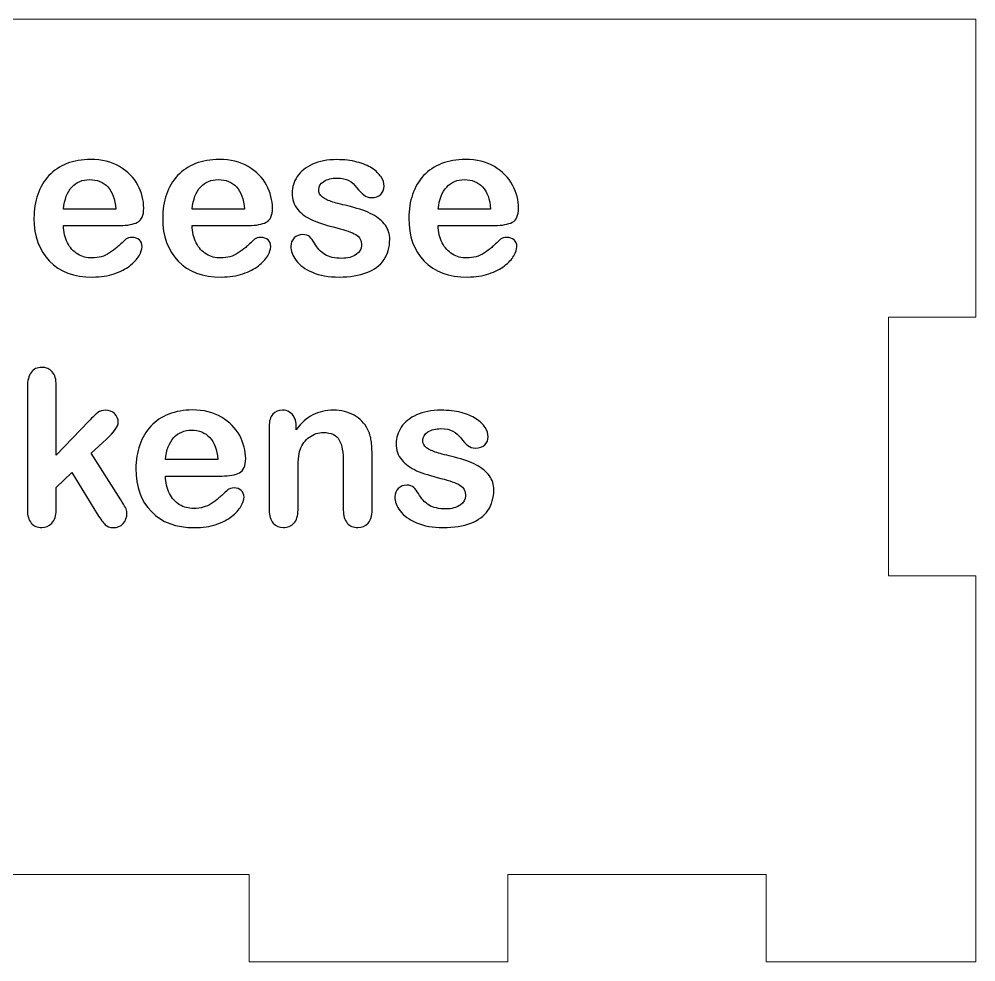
# Model space of a CAD drawing. Header units: inches. Extents: x -11.2 to 11.8, y -8.6 to 8.5.
# Drawn here: x -7.6 to -6.231, y 0.736 to 2.086 of the extents above; entities that cross this region are included whole.
import ezdxf

# ---------------------------------------------------------------- set-up
doc = ezdxf.new("R2010")
doc.units = ezdxf.units.IN
doc.header["$MEASUREMENT"] = 0
doc.layers.add('Tiny token holder', color=7, linetype='Continuous')

msp = doc.modelspace()

# ---------------------------------------------------------------- linework, layer by layer
at = {"layer": 'Tiny token holder', "color": 240, "lineweight": 9}
msp.add_open_spline([(-8.3805, 0.8611), (-8.3805, 0.8611), (-8.0105, 0.8611), (-8.0105, 0.8611), (-8.0105, 0.8611), (-8.0105, 0.8611), (-8.0105, 0.7361), (-8.0105, 0.7361), (-8.0105, 0.7361), (-8.0105, 0.7361), (-7.6405, 0.7361), (-7.6405, 0.7361), (-7.6405, 0.7361), (-7.6405, 0.7361), (-7.6405, 0.8611), (-7.6405, 0.8611), (-7.6405, 0.8611), (-7.6405, 0.8611), (-7.2705, 0.8611), (-7.2705, 0.8611), (-7.2705, 0.8611), (-7.2705, 0.8611), (-7.2705, 0.7361), (-7.2705, 0.7361), (-7.2705, 0.7361), (-7.2705, 0.7361), (-6.9005, 0.7361), (-6.9005, 0.7361), (-6.9005, 0.7361), (-6.9005, 0.7361), (-6.9005, 0.8611), (-6.9005, 0.8611), (-6.9005, 0.8611), (-6.9005, 0.8611), (-6.5305, 0.8611), (-6.5305, 0.8611), (-6.5305, 0.8611), (-6.5305, 0.8611), (-6.5305, 0.7361), (-6.5305, 0.7361), (-6.5305, 0.7361), (-6.5305, 0.7361), (-6.3555, 0.7361), (-6.3555, 0.7361), (-6.3555, 0.7361), (-6.3555, 0.7361), (-6.2305, 0.7361), (-6.2305, 0.7361), (-6.2305, 0.7361), (-6.2305, 0.7361), (-6.2305, 0.8611), (-6.2305, 0.8611), (-6.2305, 0.8611), (-6.2305, 0.8611), (-6.2305, 1.2891), (-6.2305, 1.2891), (-6.2305, 1.2891), (-6.2305, 1.2891), (-6.3555, 1.2891), (-6.3555, 1.2891), (-6.3555, 1.2891), (-6.3555, 1.2891), (-6.3555, 1.6591), (-6.3555, 1.6591), (-6.3555, 1.6591), (-6.3555, 1.6591), (-6.2305, 1.6591), (-6.2305, 1.6591), (-6.2305, 1.6591), (-6.2305, 1.6591), (-6.2305, 2.0861), (-6.2305, 2.0861), (-6.2305, 2.0861), (-6.2305, 2.0861), (-6.3555, 2.0861), (-6.3555, 2.0861), (-6.3555, 2.0861), (-6.3555, 2.0861), (-8.5555, 2.0861), (-8.5555, 2.0861), (-8.5555, 2.0861), (-8.5555, 2.0861), (-8.6805, 2.0861), (-8.6805, 2.0861), (-8.6805, 2.0861), (-8.6805, 2.0861), (-8.6805, 1.6591), (-8.6805, 1.6591), (-8.6805, 1.6591), (-8.6805, 1.6591), (-8.5555, 1.6591), (-8.5555, 1.6591), (-8.5555, 1.6591), (-8.5555, 1.6591), (-8.5555, 1.2891), (-8.5555, 1.2891), (-8.5555, 1.2891), (-8.5555, 1.2891), (-8.6805, 1.2891), (-8.6805, 1.2891), (-8.6805, 1.2891), (-8.6805, 1.2891), (-8.6805, 0.8611), (-8.6805, 0.8611), (-8.6805, 0.8611), (-8.6805, 0.8611), (-8.6805, 0.7361), (-8.6805, 0.7361), (-8.6805, 0.7361), (-8.6805, 0.7361), (-8.5555, 0.7361), (-8.5555, 0.7361), (-8.5555, 0.7361), (-8.5555, 0.7361), (-8.3805, 0.7361), (-8.3805, 0.7361), (-8.3805, 0.7361), (-8.3805, 0.7361), (-8.3805, 0.8611), (-8.3805, 0.8611)], degree=3, knots=[0, 0, 0, 0, 0.032258, 0.032258, 0.032258, 0.032258, 0.064516, 0.064516, 0.064516, 0.064516, 0.096774, 0.096774, 0.096774, 0.096774, 0.129032, 0.129032, 0.129032, 0.129032, 0.16129, 0.16129, 0.16129, 0.16129, 0.193548, 0.193548, 0.193548, 0.193548, 0.225806, 0.225806, 0.225806, 0.225806, 0.258065, 0.258065, 0.258065, 0.258065, 0.290323, 0.290323, 0.290323, 0.290323, 0.322581, 0.322581, 0.322581, 0.322581, 0.354839, 0.354839, 0.354839, 0.354839, 0.387097, 0.387097, 0.387097, 0.387097, 0.419355, 0.419355, 0.419355, 0.419355, 0.451613, 0.451613, 0.451613, 0.451613, 0.483871, 0.483871, 0.483871, 0.483871, 0.516129, 0.516129, 0.516129, 0.516129, 0.548387, 0.548387, 0.548387, 0.548387, 0.580645, 0.580645, 0.580645, 0.580645, 0.612903, 0.612903, 0.612903, 0.612903, 0.645161, 0.645161, 0.645161, 0.645161, 0.677419, 0.677419, 0.677419, 0.677419, 0.709677, 0.709677, 0.709677, 0.709677, 0.741935, 0.741935, 0.741935, 0.741935, 0.774194, 0.774194, 0.774194, 0.774194, 0.806452, 0.806452, 0.806452, 0.806452, 0.83871, 0.83871, 0.83871, 0.83871, 0.870968, 0.870968, 0.870968, 0.870968, 0.903226, 0.903226, 0.903226, 0.903226, 0.935484, 0.935484, 0.935484, 0.935484, 1, 1, 1, 1], dxfattribs=at)
at = {"layer": 'Tiny token holder', "color": 250}
for points, knots in [([(-7.4555, 1.7906), (-7.4555, 1.7906), (-7.5364, 1.7906), (-7.5364, 1.7906), (-7.5364, 1.7906), (-7.5363, 1.7812), (-7.5344, 1.7729), (-7.5307, 1.7658), (-7.5307, 1.7658), (-7.527, 1.7586), (-7.5221, 1.7532), (-7.516, 1.7496), (-7.516, 1.7496), (-7.5099, 1.7459), (-7.5032, 1.7441), (-7.4958, 1.7441), (-7.4958, 1.7441), (-7.4909, 1.7441), (-7.4864, 1.7447), (-7.4823, 1.7459), (-7.4823, 1.7459), (-7.4782, 1.747), (-7.4742, 1.7488), (-7.4704, 1.7513), (-7.4704, 1.7513), (-7.4665, 1.7538), (-7.463, 1.7564), (-7.4598, 1.7592), (-7.4598, 1.7592), (-7.4566, 1.7621), (-7.4524, 1.7659), (-7.4472, 1.7708), (-7.4472, 1.7708), (-7.4451, 1.7726), (-7.4421, 1.7735), (-7.4382, 1.7735), (-7.4382, 1.7735), (-7.4339, 1.7735), (-7.4305, 1.7723), (-7.4278, 1.77), (-7.4278, 1.77), (-7.4253, 1.7677), (-7.4239, 1.7644), (-7.4239, 1.7602), (-7.4239, 1.7602), (-7.4239, 1.7565), (-7.4254, 1.7521), (-7.4283, 1.7471), (-7.4283, 1.7471), (-7.4313, 1.7421), (-7.4356, 1.7373), (-7.4416, 1.7328), (-7.4416, 1.7328), (-7.4475, 1.7282), (-7.4549, 1.7244), (-7.4638, 1.7214), (-7.4638, 1.7214), (-7.4727, 1.7183), (-7.483, 1.7168), (-7.4946, 1.7168), (-7.4946, 1.7168), (-7.5212, 1.7168), (-7.5418, 1.7244), (-7.5565, 1.7396), (-7.5565, 1.7396), (-7.5712, 1.7547), (-7.5786, 1.7752), (-7.5786, 1.8011), (-7.5786, 1.8011), (-7.5786, 1.8133), (-7.5768, 1.8247), (-7.5731, 1.8351), (-7.5731, 1.8351), (-7.5695, 1.8456), (-7.5642, 1.8545), (-7.5573, 1.862), (-7.5573, 1.862), (-7.5503, 1.8695), (-7.5417, 1.8752), (-7.5315, 1.8792), (-7.5315, 1.8792), (-7.5214, 1.8831), (-7.51, 1.8852), (-7.4976, 1.8852), (-7.4976, 1.8852), (-7.4815, 1.8852), (-7.4676, 1.8817), (-7.4561, 1.8749), (-7.4561, 1.8749), (-7.4445, 1.8681), (-7.4359, 1.8593), (-7.4301, 1.8485), (-7.4301, 1.8485), (-7.4244, 1.8377), (-7.4215, 1.8267), (-7.4215, 1.8155), (-7.4215, 1.8155), (-7.4215, 1.8051), (-7.4245, 1.7983), (-7.4304, 1.7952), (-7.4304, 1.7952), (-7.4364, 1.7922), (-7.4447, 1.7906), (-7.4555, 1.7906)], [0, 0, 0, 0, 0.037037, 0.037037, 0.037037, 0.037037, 0.074074, 0.074074, 0.074074, 0.074074, 0.111111, 0.111111, 0.111111, 0.111111, 0.148148, 0.148148, 0.148148, 0.148148, 0.185185, 0.185185, 0.185185, 0.185185, 0.222222, 0.222222, 0.222222, 0.222222, 0.259259, 0.259259, 0.259259, 0.259259, 0.296296, 0.296296, 0.296296, 0.296296, 0.333333, 0.333333, 0.333333, 0.333333, 0.37037, 0.37037, 0.37037, 0.37037, 0.407407, 0.407407, 0.407407, 0.407407, 0.444444, 0.444444, 0.444444, 0.444444, 0.481481, 0.481481, 0.481481, 0.481481, 0.518519, 0.518519, 0.518519, 0.518519, 0.555556, 0.555556, 0.555556, 0.555556, 0.592593, 0.592593, 0.592593, 0.592593, 0.62963, 0.62963, 0.62963, 0.62963, 0.666667, 0.666667, 0.666667, 0.666667, 0.703704, 0.703704, 0.703704, 0.703704, 0.740741, 0.740741, 0.740741, 0.740741, 0.777778, 0.777778, 0.777778, 0.777778, 0.814815, 0.814815, 0.814815, 0.814815, 0.851852, 0.851852, 0.851852, 0.851852, 0.888889, 0.888889, 0.888889, 0.888889, 0.925926, 0.925926, 0.925926, 0.925926, 1, 1, 1, 1]), ([(-7.2713, 1.7906), (-7.2713, 1.7906), (-7.3522, 1.7906), (-7.3522, 1.7906), (-7.3522, 1.7906), (-7.3521, 1.7812), (-7.3502, 1.7729), (-7.3465, 1.7658), (-7.3465, 1.7658), (-7.3429, 1.7586), (-7.3379, 1.7532), (-7.3318, 1.7496), (-7.3318, 1.7496), (-7.3257, 1.7459), (-7.319, 1.7441), (-7.3116, 1.7441), (-7.3116, 1.7441), (-7.3067, 1.7441), (-7.3022, 1.7447), (-7.2981, 1.7459), (-7.2981, 1.7459), (-7.294, 1.747), (-7.29, 1.7488), (-7.2862, 1.7513), (-7.2862, 1.7513), (-7.2823, 1.7538), (-7.2788, 1.7564), (-7.2756, 1.7592), (-7.2756, 1.7592), (-7.2724, 1.7621), (-7.2682, 1.7659), (-7.263, 1.7708), (-7.263, 1.7708), (-7.2609, 1.7726), (-7.2579, 1.7735), (-7.254, 1.7735), (-7.254, 1.7735), (-7.2497, 1.7735), (-7.2463, 1.7723), (-7.2436, 1.77), (-7.2436, 1.77), (-7.2411, 1.7677), (-7.2397, 1.7644), (-7.2397, 1.7602), (-7.2397, 1.7602), (-7.2397, 1.7565), (-7.2412, 1.7521), (-7.2441, 1.7471), (-7.2441, 1.7471), (-7.2471, 1.7421), (-7.2514, 1.7373), (-7.2574, 1.7328), (-7.2574, 1.7328), (-7.2633, 1.7282), (-7.2707, 1.7244), (-7.2796, 1.7214), (-7.2796, 1.7214), (-7.2885, 1.7183), (-7.2988, 1.7168), (-7.3104, 1.7168), (-7.3104, 1.7168), (-7.337, 1.7168), (-7.3576, 1.7244), (-7.3723, 1.7396), (-7.3723, 1.7396), (-7.387, 1.7547), (-7.3944, 1.7752), (-7.3944, 1.8011), (-7.3944, 1.8011), (-7.3944, 1.8133), (-7.3926, 1.8247), (-7.3889, 1.8351), (-7.3889, 1.8351), (-7.3853, 1.8456), (-7.38, 1.8545), (-7.3731, 1.862), (-7.3731, 1.862), (-7.3661, 1.8695), (-7.3575, 1.8752), (-7.3473, 1.8792), (-7.3473, 1.8792), (-7.3372, 1.8831), (-7.3259, 1.8852), (-7.3134, 1.8852), (-7.3134, 1.8852), (-7.2973, 1.8852), (-7.2834, 1.8817), (-7.2719, 1.8749), (-7.2719, 1.8749), (-7.2603, 1.8681), (-7.2517, 1.8593), (-7.2459, 1.8485), (-7.2459, 1.8485), (-7.2402, 1.8377), (-7.2373, 1.8267), (-7.2373, 1.8155), (-7.2373, 1.8155), (-7.2373, 1.8051), (-7.2403, 1.7983), (-7.2462, 1.7952), (-7.2462, 1.7952), (-7.2522, 1.7922), (-7.2605, 1.7906), (-7.2713, 1.7906)], [0, 0, 0, 0, 0.037037, 0.037037, 0.037037, 0.037037, 0.074074, 0.074074, 0.074074, 0.074074, 0.111111, 0.111111, 0.111111, 0.111111, 0.148148, 0.148148, 0.148148, 0.148148, 0.185185, 0.185185, 0.185185, 0.185185, 0.222222, 0.222222, 0.222222, 0.222222, 0.259259, 0.259259, 0.259259, 0.259259, 0.296296, 0.296296, 0.296296, 0.296296, 0.333333, 0.333333, 0.333333, 0.333333, 0.37037, 0.37037, 0.37037, 0.37037, 0.407407, 0.407407, 0.407407, 0.407407, 0.444444, 0.444444, 0.444444, 0.444444, 0.481481, 0.481481, 0.481481, 0.481481, 0.518519, 0.518519, 0.518519, 0.518519, 0.555556, 0.555556, 0.555556, 0.555556, 0.592593, 0.592593, 0.592593, 0.592593, 0.62963, 0.62963, 0.62963, 0.62963, 0.666667, 0.666667, 0.666667, 0.666667, 0.703704, 0.703704, 0.703704, 0.703704, 0.740741, 0.740741, 0.740741, 0.740741, 0.777778, 0.777778, 0.777778, 0.777778, 0.814815, 0.814815, 0.814815, 0.814815, 0.851852, 0.851852, 0.851852, 0.851852, 0.888889, 0.888889, 0.888889, 0.888889, 0.925926, 0.925926, 0.925926, 0.925926, 1, 1, 1, 1]), ([(-7.0694, 1.7708), (-7.0694, 1.7594), (-7.0722, 1.7496), (-7.0777, 1.7415), (-7.0777, 1.7415), (-7.0833, 1.7334), (-7.0915, 1.7273), (-7.1023, 1.7231), (-7.1023, 1.7231), (-7.1132, 1.7189), (-7.1264, 1.7168), (-7.1419, 1.7168), (-7.1419, 1.7168), (-7.1567, 1.7168), (-7.1695, 1.7191), (-7.18, 1.7236), (-7.18, 1.7236), (-7.1906, 1.7281), (-7.1984, 1.7338), (-7.2035, 1.7406), (-7.2035, 1.7406), (-7.2085, 1.7474), (-7.211, 1.7542), (-7.211, 1.7611), (-7.211, 1.7611), (-7.211, 1.7656), (-7.2094, 1.7695), (-7.2062, 1.7727), (-7.2062, 1.7727), (-7.203, 1.776), (-7.1989, 1.7776), (-7.1939, 1.7776), (-7.1939, 1.7776), (-7.1896, 1.7776), (-7.1863, 1.7765), (-7.184, 1.7744), (-7.184, 1.7744), (-7.1816, 1.7723), (-7.1794, 1.7693), (-7.1773, 1.7654), (-7.1773, 1.7654), (-7.1731, 1.7581), (-7.168, 1.7526), (-7.1621, 1.749), (-7.1621, 1.749), (-7.1562, 1.7453), (-7.1482, 1.7435), (-7.138, 1.7435), (-7.138, 1.7435), (-7.1297, 1.7435), (-7.1229, 1.7453), (-7.1177, 1.749), (-7.1177, 1.749), (-7.1124, 1.7527), (-7.1097, 1.7569), (-7.1097, 1.7617), (-7.1097, 1.7617), (-7.1097, 1.769), (-7.1125, 1.7742), (-7.1179, 1.7776), (-7.1179, 1.7776), (-7.1235, 1.7809), (-7.1325, 1.7841), (-7.1451, 1.7871), (-7.1451, 1.7871), (-7.1593, 1.7907), (-7.1709, 1.7944), (-7.1798, 1.7983), (-7.1798, 1.7983), (-7.1887, 1.8021), (-7.1959, 1.8073), (-7.2012, 1.8136), (-7.2012, 1.8136), (-7.2066, 1.82), (-7.2092, 1.8279), (-7.2092, 1.8371), (-7.2092, 1.8371), (-7.2092, 1.8454), (-7.2068, 1.8532), (-7.2018, 1.8606), (-7.2018, 1.8606), (-7.1969, 1.868), (-7.1896, 1.8738), (-7.1799, 1.8782), (-7.1799, 1.8782), (-7.1703, 1.8826), (-7.1587, 1.8849), (-7.1451, 1.8849), (-7.1451, 1.8849), (-7.1344, 1.8849), (-7.1248, 1.8838), (-7.1163, 1.8815), (-7.1163, 1.8815), (-7.1078, 1.8793), (-7.1006, 1.8763), (-7.0949, 1.8726), (-7.0949, 1.8726), (-7.0892, 1.8688), (-7.0849, 1.8647), (-7.0819, 1.8602), (-7.0819, 1.8602), (-7.0789, 1.8556), (-7.0774, 1.8512), (-7.0774, 1.8468), (-7.0774, 1.8468), (-7.0774, 1.8421), (-7.079, 1.8382), (-7.0822, 1.8352), (-7.0822, 1.8352), (-7.0854, 1.8321), (-7.0899, 1.8306), (-7.0958, 1.8306), (-7.0958, 1.8306), (-7.1, 1.8306), (-7.1036, 1.8318), (-7.1066, 1.8343), (-7.1066, 1.8343), (-7.1096, 1.8367), (-7.113, 1.8403), (-7.1169, 1.8452), (-7.1169, 1.8452), (-7.12, 1.8492), (-7.1236, 1.8525), (-7.1279, 1.8549), (-7.1279, 1.8549), (-7.1321, 1.8573), (-7.1378, 1.8585), (-7.1451, 1.8585), (-7.1451, 1.8585), (-7.1526, 1.8585), (-7.1588, 1.8569), (-7.1637, 1.8537), (-7.1637, 1.8537), (-7.1686, 1.8505), (-7.1711, 1.8466), (-7.1711, 1.8418), (-7.1711, 1.8418), (-7.1711, 1.8375), (-7.1693, 1.8339), (-7.1657, 1.8312), (-7.1657, 1.8312), (-7.162, 1.8284), (-7.1572, 1.8261), (-7.151, 1.8242), (-7.151, 1.8242), (-7.1449, 1.8224), (-7.1364, 1.8202), (-7.1256, 1.8176), (-7.1256, 1.8176), (-7.1128, 1.8145), (-7.1023, 1.8107), (-7.0942, 1.8064), (-7.0942, 1.8064), (-7.0861, 1.802), (-7.0799, 1.7969), (-7.0757, 1.791), (-7.0757, 1.791), (-7.0715, 1.7851), (-7.0694, 1.7784), (-7.0694, 1.7708)], [0, 0, 0, 0, 0.02439, 0.02439, 0.02439, 0.02439, 0.04878, 0.04878, 0.04878, 0.04878, 0.073171, 0.073171, 0.073171, 0.073171, 0.097561, 0.097561, 0.097561, 0.097561, 0.121951, 0.121951, 0.121951, 0.121951, 0.146341, 0.146341, 0.146341, 0.146341, 0.170732, 0.170732, 0.170732, 0.170732, 0.195122, 0.195122, 0.195122, 0.195122, 0.219512, 0.219512, 0.219512, 0.219512, 0.243902, 0.243902, 0.243902, 0.243902, 0.268293, 0.268293, 0.268293, 0.268293, 0.292683, 0.292683, 0.292683, 0.292683, 0.317073, 0.317073, 0.317073, 0.317073, 0.341463, 0.341463, 0.341463, 0.341463, 0.365854, 0.365854, 0.365854, 0.365854, 0.390244, 0.390244, 0.390244, 0.390244, 0.414634, 0.414634, 0.414634, 0.414634, 0.439024, 0.439024, 0.439024, 0.439024, 0.463415, 0.463415, 0.463415, 0.463415, 0.487805, 0.487805, 0.487805, 0.487805, 0.512195, 0.512195, 0.512195, 0.512195, 0.536585, 0.536585, 0.536585, 0.536585, 0.560976, 0.560976, 0.560976, 0.560976, 0.585366, 0.585366, 0.585366, 0.585366, 0.609756, 0.609756, 0.609756, 0.609756, 0.634146, 0.634146, 0.634146, 0.634146, 0.658537, 0.658537, 0.658537, 0.658537, 0.682927, 0.682927, 0.682927, 0.682927, 0.707317, 0.707317, 0.707317, 0.707317, 0.731707, 0.731707, 0.731707, 0.731707, 0.756098, 0.756098, 0.756098, 0.756098, 0.780488, 0.780488, 0.780488, 0.780488, 0.804878, 0.804878, 0.804878, 0.804878, 0.829268, 0.829268, 0.829268, 0.829268, 0.853659, 0.853659, 0.853659, 0.853659, 0.878049, 0.878049, 0.878049, 0.878049, 0.902439, 0.902439, 0.902439, 0.902439, 0.926829, 0.926829, 0.926829, 0.926829, 0.95122, 0.95122, 0.95122, 0.95122, 1, 1, 1, 1]), ([(-6.9191, 1.7906), (-6.9191, 1.7906), (-7, 1.7906), (-7, 1.7906), (-7, 1.7906), (-6.9999, 1.7812), (-6.998, 1.7729), (-6.9943, 1.7658), (-6.9943, 1.7658), (-6.9906, 1.7586), (-6.9857, 1.7532), (-6.9796, 1.7496), (-6.9796, 1.7496), (-6.9735, 1.7459), (-6.9668, 1.7441), (-6.9594, 1.7441), (-6.9594, 1.7441), (-6.9545, 1.7441), (-6.95, 1.7447), (-6.9459, 1.7459), (-6.9459, 1.7459), (-6.9417, 1.747), (-6.9378, 1.7488), (-6.934, 1.7513), (-6.934, 1.7513), (-6.9301, 1.7538), (-6.9266, 1.7564), (-6.9234, 1.7592), (-6.9234, 1.7592), (-6.9201, 1.7621), (-6.916, 1.7659), (-6.9108, 1.7708), (-6.9108, 1.7708), (-6.9087, 1.7726), (-6.9057, 1.7735), (-6.9018, 1.7735), (-6.9018, 1.7735), (-6.8975, 1.7735), (-6.8941, 1.7723), (-6.8914, 1.77), (-6.8914, 1.77), (-6.8888, 1.7677), (-6.8875, 1.7644), (-6.8875, 1.7602), (-6.8875, 1.7602), (-6.8875, 1.7565), (-6.889, 1.7521), (-6.8919, 1.7471), (-6.8919, 1.7471), (-6.8948, 1.7421), (-6.8992, 1.7373), (-6.9052, 1.7328), (-6.9052, 1.7328), (-6.9111, 1.7282), (-6.9184, 1.7244), (-6.9274, 1.7214), (-6.9274, 1.7214), (-6.9363, 1.7183), (-6.9466, 1.7168), (-6.9582, 1.7168), (-6.9582, 1.7168), (-6.9847, 1.7168), (-7.0054, 1.7244), (-7.0201, 1.7396), (-7.0201, 1.7396), (-7.0348, 1.7547), (-7.0421, 1.7752), (-7.0421, 1.8011), (-7.0421, 1.8011), (-7.0421, 1.8133), (-7.0403, 1.8247), (-7.0367, 1.8351), (-7.0367, 1.8351), (-7.0331, 1.8456), (-7.0278, 1.8545), (-7.0209, 1.862), (-7.0209, 1.862), (-7.0139, 1.8695), (-7.0053, 1.8752), (-6.9951, 1.8792), (-6.9951, 1.8792), (-6.9849, 1.8831), (-6.9736, 1.8852), (-6.9612, 1.8852), (-6.9612, 1.8852), (-6.9451, 1.8852), (-6.9312, 1.8817), (-6.9197, 1.8749), (-6.9197, 1.8749), (-6.9081, 1.8681), (-6.8995, 1.8593), (-6.8937, 1.8485), (-6.8937, 1.8485), (-6.888, 1.8377), (-6.8851, 1.8267), (-6.8851, 1.8155), (-6.8851, 1.8155), (-6.8851, 1.8051), (-6.8881, 1.7983), (-6.894, 1.7952), (-6.894, 1.7952), (-6.8999, 1.7922), (-6.9083, 1.7906), (-6.9191, 1.7906)], [0, 0, 0, 0, 0.037037, 0.037037, 0.037037, 0.037037, 0.074074, 0.074074, 0.074074, 0.074074, 0.111111, 0.111111, 0.111111, 0.111111, 0.148148, 0.148148, 0.148148, 0.148148, 0.185185, 0.185185, 0.185185, 0.185185, 0.222222, 0.222222, 0.222222, 0.222222, 0.259259, 0.259259, 0.259259, 0.259259, 0.296296, 0.296296, 0.296296, 0.296296, 0.333333, 0.333333, 0.333333, 0.333333, 0.37037, 0.37037, 0.37037, 0.37037, 0.407407, 0.407407, 0.407407, 0.407407, 0.444444, 0.444444, 0.444444, 0.444444, 0.481481, 0.481481, 0.481481, 0.481481, 0.518519, 0.518519, 0.518519, 0.518519, 0.555556, 0.555556, 0.555556, 0.555556, 0.592593, 0.592593, 0.592593, 0.592593, 0.62963, 0.62963, 0.62963, 0.62963, 0.666667, 0.666667, 0.666667, 0.666667, 0.703704, 0.703704, 0.703704, 0.703704, 0.740741, 0.740741, 0.740741, 0.740741, 0.777778, 0.777778, 0.777778, 0.777778, 0.814815, 0.814815, 0.814815, 0.814815, 0.851852, 0.851852, 0.851852, 0.851852, 0.888889, 0.888889, 0.888889, 0.888889, 0.925926, 0.925926, 0.925926, 0.925926, 1, 1, 1, 1]), ([(-7.5364, 1.8142), (-7.5364, 1.8142), (-7.4615, 1.8142), (-7.4615, 1.8142), (-7.4615, 1.8142), (-7.4625, 1.8283), (-7.4663, 1.8388), (-7.4729, 1.8458), (-7.4729, 1.8458), (-7.4795, 1.8528), (-7.4882, 1.8563), (-7.499, 1.8563), (-7.499, 1.8563), (-7.5093, 1.8563), (-7.5177, 1.8528), (-7.5244, 1.8457), (-7.5244, 1.8457), (-7.531, 1.8386), (-7.535, 1.8281), (-7.5364, 1.8142)], [0, 0, 0, 0, 0.166667, 0.166667, 0.166667, 0.166667, 0.333333, 0.333333, 0.333333, 0.333333, 0.5, 0.5, 0.5, 0.5, 0.666667, 0.666667, 0.666667, 0.666667, 1, 1, 1, 1]), ([(-7.3522, 1.8142), (-7.3522, 1.8142), (-7.2773, 1.8142), (-7.2773, 1.8142), (-7.2773, 1.8142), (-7.2783, 1.8283), (-7.2821, 1.8388), (-7.2887, 1.8458), (-7.2887, 1.8458), (-7.2953, 1.8528), (-7.304, 1.8563), (-7.3148, 1.8563), (-7.3148, 1.8563), (-7.3251, 1.8563), (-7.3336, 1.8528), (-7.3402, 1.8457), (-7.3402, 1.8457), (-7.3468, 1.8386), (-7.3508, 1.8281), (-7.3522, 1.8142)], [0, 0, 0, 0, 0.166667, 0.166667, 0.166667, 0.166667, 0.333333, 0.333333, 0.333333, 0.333333, 0.5, 0.5, 0.5, 0.5, 0.666667, 0.666667, 0.666667, 0.666667, 1, 1, 1, 1]), ([(-7, 1.8142), (-7, 1.8142), (-6.9251, 1.8142), (-6.9251, 1.8142), (-6.9251, 1.8142), (-6.926, 1.8283), (-6.9299, 1.8388), (-6.9365, 1.8458), (-6.9365, 1.8458), (-6.9431, 1.8528), (-6.9518, 1.8563), (-6.9626, 1.8563), (-6.9626, 1.8563), (-6.9729, 1.8563), (-6.9813, 1.8528), (-6.9879, 1.8457), (-6.9879, 1.8457), (-6.9946, 1.8386), (-6.9986, 1.8281), (-7, 1.8142)], [0, 0, 0, 0, 0.166667, 0.166667, 0.166667, 0.166667, 0.333333, 0.333333, 0.333333, 0.333333, 0.5, 0.5, 0.5, 0.5, 0.666667, 0.666667, 0.666667, 0.666667, 1, 1, 1, 1]), ([(-7.4879, 1.3769), (-7.4879, 1.3769), (-7.5243, 1.4368), (-7.5243, 1.4368), (-7.5243, 1.4368), (-7.5243, 1.4368), (-7.5468, 1.4156), (-7.5468, 1.4156), (-7.5468, 1.4156), (-7.5468, 1.4156), (-7.5468, 1.3828), (-7.5468, 1.3828), (-7.5468, 1.3828), (-7.5468, 1.3749), (-7.5489, 1.3687), (-7.5531, 1.3644), (-7.5531, 1.3644), (-7.5572, 1.3602), (-7.5621, 1.358), (-7.5675, 1.358), (-7.5675, 1.358), (-7.5739, 1.358), (-7.5789, 1.3602), (-7.5825, 1.3644), (-7.5825, 1.3644), (-7.5862, 1.3686), (-7.588, 1.3749), (-7.588, 1.3831), (-7.588, 1.3831), (-7.588, 1.3831), (-7.588, 1.5593), (-7.588, 1.5593), (-7.588, 1.5593), (-7.588, 1.5685), (-7.5862, 1.5755), (-7.5827, 1.5803), (-7.5827, 1.5803), (-7.5792, 1.5851), (-7.5741, 1.5874), (-7.5675, 1.5874), (-7.5675, 1.5874), (-7.5612, 1.5874), (-7.5561, 1.5853), (-7.5524, 1.5809), (-7.5524, 1.5809), (-7.5486, 1.5766), (-7.5468, 1.5702), (-7.5468, 1.5617), (-7.5468, 1.5617), (-7.5468, 1.5617), (-7.5468, 1.4616), (-7.5468, 1.4616), (-7.5468, 1.4616), (-7.5468, 1.4616), (-7.5003, 1.5103), (-7.5003, 1.5103), (-7.5003, 1.5103), (-7.4945, 1.5164), (-7.4901, 1.5205), (-7.4871, 1.5228), (-7.4871, 1.5228), (-7.4841, 1.525), (-7.4804, 1.5261), (-7.4761, 1.5261), (-7.4761, 1.5261), (-7.4709, 1.5261), (-7.4666, 1.5244), (-7.4632, 1.5212), (-7.4632, 1.5212), (-7.4598, 1.5178), (-7.458, 1.5138), (-7.458, 1.5088), (-7.458, 1.5088), (-7.458, 1.5028), (-7.4637, 1.4947), (-7.4748, 1.4846), (-7.4748, 1.4846), (-7.4748, 1.4846), (-7.4968, 1.4645), (-7.4968, 1.4645), (-7.4968, 1.4645), (-7.4968, 1.4645), (-7.4544, 1.3979), (-7.4544, 1.3979), (-7.4544, 1.3979), (-7.4513, 1.3929), (-7.4491, 1.3891), (-7.4477, 1.3866), (-7.4477, 1.3866), (-7.4463, 1.384), (-7.4456, 1.3815), (-7.4456, 1.3792), (-7.4456, 1.3792), (-7.4456, 1.3727), (-7.4475, 1.3675), (-7.451, 1.3637), (-7.451, 1.3637), (-7.4546, 1.3599), (-7.4593, 1.358), (-7.4652, 1.358), (-7.4652, 1.358), (-7.4702, 1.358), (-7.4741, 1.3594), (-7.4768, 1.3621), (-7.4768, 1.3621), (-7.4795, 1.3649), (-7.4832, 1.3698), (-7.4879, 1.3769)], [0, 0, 0, 0, 0.035714, 0.035714, 0.035714, 0.035714, 0.071429, 0.071429, 0.071429, 0.071429, 0.107143, 0.107143, 0.107143, 0.107143, 0.142857, 0.142857, 0.142857, 0.142857, 0.178571, 0.178571, 0.178571, 0.178571, 0.214286, 0.214286, 0.214286, 0.214286, 0.25, 0.25, 0.25, 0.25, 0.285714, 0.285714, 0.285714, 0.285714, 0.321429, 0.321429, 0.321429, 0.321429, 0.357143, 0.357143, 0.357143, 0.357143, 0.392857, 0.392857, 0.392857, 0.392857, 0.428571, 0.428571, 0.428571, 0.428571, 0.464286, 0.464286, 0.464286, 0.464286, 0.5, 0.5, 0.5, 0.5, 0.535714, 0.535714, 0.535714, 0.535714, 0.571429, 0.571429, 0.571429, 0.571429, 0.607143, 0.607143, 0.607143, 0.607143, 0.642857, 0.642857, 0.642857, 0.642857, 0.678571, 0.678571, 0.678571, 0.678571, 0.714286, 0.714286, 0.714286, 0.714286, 0.75, 0.75, 0.75, 0.75, 0.785714, 0.785714, 0.785714, 0.785714, 0.821429, 0.821429, 0.821429, 0.821429, 0.857143, 0.857143, 0.857143, 0.857143, 0.892857, 0.892857, 0.892857, 0.892857, 0.928571, 0.928571, 0.928571, 0.928571, 1, 1, 1, 1]), ([(-7.3096, 1.4318), (-7.3096, 1.4318), (-7.3905, 1.4318), (-7.3905, 1.4318), (-7.3905, 1.4318), (-7.3904, 1.4224), (-7.3885, 1.4141), (-7.3848, 1.407), (-7.3848, 1.407), (-7.3812, 1.3998), (-7.3763, 1.3944), (-7.3702, 1.3908), (-7.3702, 1.3908), (-7.3641, 1.3871), (-7.3573, 1.3853), (-7.35, 1.3853), (-7.35, 1.3853), (-7.345, 1.3853), (-7.3405, 1.3859), (-7.3364, 1.3871), (-7.3364, 1.3871), (-7.3323, 1.3882), (-7.3284, 1.39), (-7.3245, 1.3925), (-7.3245, 1.3925), (-7.3207, 1.395), (-7.3171, 1.3976), (-7.3139, 1.4005), (-7.3139, 1.4005), (-7.3107, 1.4033), (-7.3065, 1.4071), (-7.3013, 1.412), (-7.3013, 1.412), (-7.2992, 1.4138), (-7.2962, 1.4147), (-7.2923, 1.4147), (-7.2923, 1.4147), (-7.2881, 1.4147), (-7.2846, 1.4135), (-7.282, 1.4112), (-7.282, 1.4112), (-7.2794, 1.4089), (-7.278, 1.4056), (-7.278, 1.4014), (-7.278, 1.4014), (-7.278, 1.3977), (-7.2795, 1.3933), (-7.2824, 1.3883), (-7.2824, 1.3883), (-7.2854, 1.3834), (-7.2898, 1.3785), (-7.2957, 1.374), (-7.2957, 1.374), (-7.3016, 1.3694), (-7.309, 1.3656), (-7.3179, 1.3626), (-7.3179, 1.3626), (-7.3269, 1.3595), (-7.3371, 1.358), (-7.3487, 1.358), (-7.3487, 1.358), (-7.3753, 1.358), (-7.3959, 1.3656), (-7.4106, 1.3808), (-7.4106, 1.3808), (-7.4253, 1.3959), (-7.4327, 1.4164), (-7.4327, 1.4424), (-7.4327, 1.4424), (-7.4327, 1.4546), (-7.4309, 1.4659), (-7.4272, 1.4764), (-7.4272, 1.4764), (-7.4236, 1.4868), (-7.4183, 1.4957), (-7.4114, 1.5032), (-7.4114, 1.5032), (-7.4044, 1.5107), (-7.3958, 1.5164), (-7.3857, 1.5204), (-7.3857, 1.5204), (-7.3755, 1.5244), (-7.3642, 1.5264), (-7.3518, 1.5264), (-7.3518, 1.5264), (-7.3356, 1.5264), (-7.3217, 1.523), (-7.3102, 1.5161), (-7.3102, 1.5161), (-7.2986, 1.5093), (-7.29, 1.5005), (-7.2842, 1.4897), (-7.2842, 1.4897), (-7.2785, 1.4789), (-7.2756, 1.4679), (-7.2756, 1.4567), (-7.2756, 1.4567), (-7.2756, 1.4463), (-7.2786, 1.4395), (-7.2845, 1.4364), (-7.2845, 1.4364), (-7.2905, 1.4334), (-7.2989, 1.4318), (-7.3096, 1.4318)], [0, 0, 0, 0, 0.037037, 0.037037, 0.037037, 0.037037, 0.074074, 0.074074, 0.074074, 0.074074, 0.111111, 0.111111, 0.111111, 0.111111, 0.148148, 0.148148, 0.148148, 0.148148, 0.185185, 0.185185, 0.185185, 0.185185, 0.222222, 0.222222, 0.222222, 0.222222, 0.259259, 0.259259, 0.259259, 0.259259, 0.296296, 0.296296, 0.296296, 0.296296, 0.333333, 0.333333, 0.333333, 0.333333, 0.37037, 0.37037, 0.37037, 0.37037, 0.407407, 0.407407, 0.407407, 0.407407, 0.444444, 0.444444, 0.444444, 0.444444, 0.481481, 0.481481, 0.481481, 0.481481, 0.518519, 0.518519, 0.518519, 0.518519, 0.555556, 0.555556, 0.555556, 0.555556, 0.592593, 0.592593, 0.592593, 0.592593, 0.62963, 0.62963, 0.62963, 0.62963, 0.666667, 0.666667, 0.666667, 0.666667, 0.703704, 0.703704, 0.703704, 0.703704, 0.740741, 0.740741, 0.740741, 0.740741, 0.777778, 0.777778, 0.777778, 0.777778, 0.814815, 0.814815, 0.814815, 0.814815, 0.851852, 0.851852, 0.851852, 0.851852, 0.888889, 0.888889, 0.888889, 0.888889, 0.925926, 0.925926, 0.925926, 0.925926, 1, 1, 1, 1]), ([(-7.2033, 1.5032), (-7.2033, 1.5032), (-7.2033, 1.4982), (-7.2033, 1.4982), (-7.2033, 1.4982), (-7.196, 1.5078), (-7.1881, 1.5149), (-7.1794, 1.5193), (-7.1794, 1.5193), (-7.1708, 1.5238), (-7.1609, 1.5261), (-7.1497, 1.5261), (-7.1497, 1.5261), (-7.1388, 1.5261), (-7.1291, 1.5237), (-7.1204, 1.5189), (-7.1204, 1.5189), (-7.1119, 1.5142), (-7.1055, 1.5075), (-7.1012, 1.4988), (-7.1012, 1.4988), (-7.0985, 1.4938), (-7.0967, 1.4883), (-7.0959, 1.4825), (-7.0959, 1.4825), (-7.0951, 1.4766), (-7.0947, 1.4692), (-7.0947, 1.4601), (-7.0947, 1.4601), (-7.0947, 1.4601), (-7.0947, 1.3831), (-7.0947, 1.3831), (-7.0947, 1.3831), (-7.0947, 1.3749), (-7.0966, 1.3686), (-7.1004, 1.3644), (-7.1004, 1.3644), (-7.1042, 1.3602), (-7.1091, 1.358), (-7.1152, 1.358), (-7.1152, 1.358), (-7.1213, 1.358), (-7.1263, 1.3602), (-7.1302, 1.3645), (-7.1302, 1.3645), (-7.134, 1.3689), (-7.1359, 1.3751), (-7.1359, 1.3831), (-7.1359, 1.3831), (-7.1359, 1.3831), (-7.1359, 1.4521), (-7.1359, 1.4521), (-7.1359, 1.4521), (-7.1359, 1.4657), (-7.1379, 1.4761), (-7.1416, 1.4833), (-7.1416, 1.4833), (-7.1454, 1.4905), (-7.1529, 1.4941), (-7.1643, 1.4941), (-7.1643, 1.4941), (-7.1716, 1.4941), (-7.1783, 1.492), (-7.1844, 1.4876), (-7.1844, 1.4876), (-7.1905, 1.4832), (-7.1949, 1.4771), (-7.1977, 1.4694), (-7.1977, 1.4694), (-7.1997, 1.4633), (-7.2007, 1.4518), (-7.2007, 1.4349), (-7.2007, 1.4349), (-7.2007, 1.4349), (-7.2007, 1.3831), (-7.2007, 1.3831), (-7.2007, 1.3831), (-7.2007, 1.3748), (-7.2027, 1.3685), (-7.2066, 1.3643), (-7.2066, 1.3643), (-7.2104, 1.3602), (-7.2155, 1.358), (-7.2216, 1.358), (-7.2216, 1.358), (-7.2275, 1.358), (-7.2324, 1.3602), (-7.2362, 1.3645), (-7.2362, 1.3645), (-7.2401, 1.3689), (-7.242, 1.3751), (-7.242, 1.3831), (-7.242, 1.3831), (-7.242, 1.3831), (-7.242, 1.5026), (-7.242, 1.5026), (-7.242, 1.5026), (-7.242, 1.5105), (-7.2403, 1.5164), (-7.2369, 1.5202), (-7.2369, 1.5202), (-7.2334, 1.5241), (-7.2287, 1.5261), (-7.2228, 1.5261), (-7.2228, 1.5261), (-7.2192, 1.5261), (-7.2159, 1.5252), (-7.213, 1.5235), (-7.213, 1.5235), (-7.21, 1.5218), (-7.2077, 1.5192), (-7.206, 1.5158), (-7.206, 1.5158), (-7.2042, 1.5124), (-7.2033, 1.5081), (-7.2033, 1.5032)], [0, 0, 0, 0, 0.033333, 0.033333, 0.033333, 0.033333, 0.066667, 0.066667, 0.066667, 0.066667, 0.1, 0.1, 0.1, 0.1, 0.133333, 0.133333, 0.133333, 0.133333, 0.166667, 0.166667, 0.166667, 0.166667, 0.2, 0.2, 0.2, 0.2, 0.233333, 0.233333, 0.233333, 0.233333, 0.266667, 0.266667, 0.266667, 0.266667, 0.3, 0.3, 0.3, 0.3, 0.333333, 0.333333, 0.333333, 0.333333, 0.366667, 0.366667, 0.366667, 0.366667, 0.4, 0.4, 0.4, 0.4, 0.433333, 0.433333, 0.433333, 0.433333, 0.466667, 0.466667, 0.466667, 0.466667, 0.5, 0.5, 0.5, 0.5, 0.533333, 0.533333, 0.533333, 0.533333, 0.566667, 0.566667, 0.566667, 0.566667, 0.6, 0.6, 0.6, 0.6, 0.633333, 0.633333, 0.633333, 0.633333, 0.666667, 0.666667, 0.666667, 0.666667, 0.7, 0.7, 0.7, 0.7, 0.733333, 0.733333, 0.733333, 0.733333, 0.766667, 0.766667, 0.766667, 0.766667, 0.8, 0.8, 0.8, 0.8, 0.833333, 0.833333, 0.833333, 0.833333, 0.866667, 0.866667, 0.866667, 0.866667, 0.9, 0.9, 0.9, 0.9, 0.933333, 0.933333, 0.933333, 0.933333, 1, 1, 1, 1]), ([(-6.9205, 1.412), (-6.9205, 1.4006), (-6.9233, 1.3908), (-6.9288, 1.3827), (-6.9288, 1.3827), (-6.9343, 1.3746), (-6.9425, 1.3685), (-6.9534, 1.3643), (-6.9534, 1.3643), (-6.9642, 1.3601), (-6.9774, 1.358), (-6.993, 1.358), (-6.993, 1.358), (-7.0078, 1.358), (-7.0205, 1.3603), (-7.0311, 1.3649), (-7.0311, 1.3649), (-7.0417, 1.3694), (-7.0495, 1.375), (-7.0546, 1.3819), (-7.0546, 1.3819), (-7.0596, 1.3886), (-7.0621, 1.3954), (-7.0621, 1.4023), (-7.0621, 1.4023), (-7.0621, 1.4069), (-7.0605, 1.4107), (-7.0573, 1.4139), (-7.0573, 1.4139), (-7.054, 1.4172), (-7.05, 1.4188), (-7.045, 1.4188), (-7.045, 1.4188), (-7.0407, 1.4188), (-7.0374, 1.4177), (-7.035, 1.4156), (-7.035, 1.4156), (-7.0327, 1.4135), (-7.0305, 1.4105), (-7.0284, 1.4067), (-7.0284, 1.4067), (-7.0241, 1.3993), (-7.0191, 1.3938), (-7.0132, 1.3902), (-7.0132, 1.3902), (-7.0073, 1.3865), (-6.9992, 1.3847), (-6.989, 1.3847), (-6.989, 1.3847), (-6.9808, 1.3847), (-6.974, 1.3866), (-6.9687, 1.3902), (-6.9687, 1.3902), (-6.9634, 1.3939), (-6.9608, 1.3981), (-6.9608, 1.4029), (-6.9608, 1.4029), (-6.9608, 1.4102), (-6.9635, 1.4154), (-6.969, 1.4188), (-6.969, 1.4188), (-6.9745, 1.4221), (-6.9836, 1.4253), (-6.9962, 1.4284), (-6.9962, 1.4284), (-7.0104, 1.4319), (-7.022, 1.4356), (-7.0309, 1.4395), (-7.0309, 1.4395), (-7.0398, 1.4433), (-7.0469, 1.4485), (-7.0523, 1.4549), (-7.0523, 1.4549), (-7.0576, 1.4612), (-7.0603, 1.4691), (-7.0603, 1.4783), (-7.0603, 1.4783), (-7.0603, 1.4866), (-7.0578, 1.4944), (-7.0529, 1.5018), (-7.0529, 1.5018), (-7.0479, 1.5092), (-7.0407, 1.5151), (-7.031, 1.5194), (-7.031, 1.5194), (-7.0214, 1.5238), (-7.0098, 1.5261), (-6.9961, 1.5261), (-6.9961, 1.5261), (-6.9854, 1.5261), (-6.9758, 1.525), (-6.9673, 1.5228), (-6.9673, 1.5228), (-6.9588, 1.5205), (-6.9517, 1.5175), (-6.946, 1.5138), (-6.946, 1.5138), (-6.9403, 1.51), (-6.9359, 1.5059), (-6.933, 1.5014), (-6.933, 1.5014), (-6.93, 1.4968), (-6.9285, 1.4924), (-6.9285, 1.488), (-6.9285, 1.488), (-6.9285, 1.4833), (-6.9301, 1.4794), (-6.9333, 1.4764), (-6.9333, 1.4764), (-6.9364, 1.4734), (-6.941, 1.4719), (-6.9468, 1.4719), (-6.9468, 1.4719), (-6.9511, 1.4719), (-6.9547, 1.4731), (-6.9577, 1.4755), (-6.9577, 1.4755), (-6.9606, 1.4779), (-6.964, 1.4815), (-6.9679, 1.4864), (-6.9679, 1.4864), (-6.971, 1.4904), (-6.9747, 1.4937), (-6.9789, 1.4961), (-6.9789, 1.4961), (-6.9832, 1.4985), (-6.9889, 1.4997), (-6.9962, 1.4997), (-6.9962, 1.4997), (-7.0036, 1.4997), (-7.0098, 1.4981), (-7.0148, 1.495), (-7.0148, 1.495), (-7.0197, 1.4918), (-7.0222, 1.4878), (-7.0222, 1.483), (-7.0222, 1.483), (-7.0222, 1.4787), (-7.0204, 1.4751), (-7.0167, 1.4724), (-7.0167, 1.4724), (-7.0131, 1.4696), (-7.0082, 1.4673), (-7.0021, 1.4655), (-7.0021, 1.4655), (-6.9959, 1.4636), (-6.9874, 1.4614), (-6.9766, 1.4588), (-6.9766, 1.4588), (-6.9638, 1.4557), (-6.9533, 1.4519), (-6.9452, 1.4476), (-6.9452, 1.4476), (-6.9371, 1.4432), (-6.931, 1.4381), (-6.9268, 1.4322), (-6.9268, 1.4322), (-6.9226, 1.4263), (-6.9205, 1.4196), (-6.9205, 1.412)], [0, 0, 0, 0, 0.02439, 0.02439, 0.02439, 0.02439, 0.04878, 0.04878, 0.04878, 0.04878, 0.073171, 0.073171, 0.073171, 0.073171, 0.097561, 0.097561, 0.097561, 0.097561, 0.121951, 0.121951, 0.121951, 0.121951, 0.146341, 0.146341, 0.146341, 0.146341, 0.170732, 0.170732, 0.170732, 0.170732, 0.195122, 0.195122, 0.195122, 0.195122, 0.219512, 0.219512, 0.219512, 0.219512, 0.243902, 0.243902, 0.243902, 0.243902, 0.268293, 0.268293, 0.268293, 0.268293, 0.292683, 0.292683, 0.292683, 0.292683, 0.317073, 0.317073, 0.317073, 0.317073, 0.341463, 0.341463, 0.341463, 0.341463, 0.365854, 0.365854, 0.365854, 0.365854, 0.390244, 0.390244, 0.390244, 0.390244, 0.414634, 0.414634, 0.414634, 0.414634, 0.439024, 0.439024, 0.439024, 0.439024, 0.463415, 0.463415, 0.463415, 0.463415, 0.487805, 0.487805, 0.487805, 0.487805, 0.512195, 0.512195, 0.512195, 0.512195, 0.536585, 0.536585, 0.536585, 0.536585, 0.560976, 0.560976, 0.560976, 0.560976, 0.585366, 0.585366, 0.585366, 0.585366, 0.609756, 0.609756, 0.609756, 0.609756, 0.634146, 0.634146, 0.634146, 0.634146, 0.658537, 0.658537, 0.658537, 0.658537, 0.682927, 0.682927, 0.682927, 0.682927, 0.707317, 0.707317, 0.707317, 0.707317, 0.731707, 0.731707, 0.731707, 0.731707, 0.756098, 0.756098, 0.756098, 0.756098, 0.780488, 0.780488, 0.780488, 0.780488, 0.804878, 0.804878, 0.804878, 0.804878, 0.829268, 0.829268, 0.829268, 0.829268, 0.853659, 0.853659, 0.853659, 0.853659, 0.878049, 0.878049, 0.878049, 0.878049, 0.902439, 0.902439, 0.902439, 0.902439, 0.926829, 0.926829, 0.926829, 0.926829, 0.95122, 0.95122, 0.95122, 0.95122, 1, 1, 1, 1]), ([(-7.3905, 1.4554), (-7.3905, 1.4554), (-7.3156, 1.4554), (-7.3156, 1.4554), (-7.3156, 1.4554), (-7.3166, 1.4695), (-7.3204, 1.48), (-7.327, 1.4871), (-7.327, 1.4871), (-7.3336, 1.494), (-7.3423, 1.4975), (-7.3531, 1.4975), (-7.3531, 1.4975), (-7.3634, 1.4975), (-7.3719, 1.494), (-7.3785, 1.4869), (-7.3785, 1.4869), (-7.3851, 1.4798), (-7.3891, 1.4693), (-7.3905, 1.4554)], [0, 0, 0, 0, 0.166667, 0.166667, 0.166667, 0.166667, 0.333333, 0.333333, 0.333333, 0.333333, 0.5, 0.5, 0.5, 0.5, 0.666667, 0.666667, 0.666667, 0.666667, 1, 1, 1, 1])]:
    msp.add_open_spline(points, degree=3, knots=knots, dxfattribs=at)

doc.saveas('drawing.dxf')
